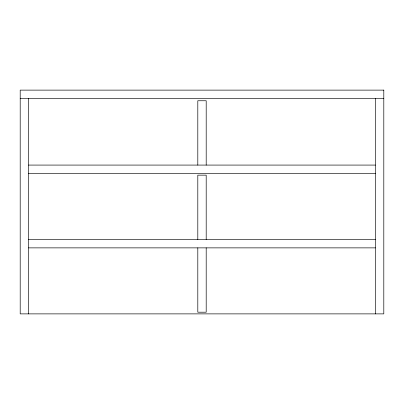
<?xml version="1.0" encoding="UTF-8"?>
<svg xmlns="http://www.w3.org/2000/svg" width="404" height="404" viewBox="0 0 404 404"><rect width="100%" height="100%" fill="white"/><g stroke="black" fill="none" stroke-linecap="round" stroke-linejoin="round"><path stroke-width="0.61" d="M20.2 98.515L383.8 98.515M28.593 165.079L375.407 165.079M28.593 173.473L375.407 173.473M28.593 239.481L375.407 239.481M28.593 247.869L375.407 247.869M375.407 98.515L375.407 313.878M206.197 165.079L206.197 100.753L197.803 100.753L197.803 165.079M206.197 239.481L206.197 175.149L197.803 175.149L197.803 239.481M206.197 247.869L206.197 312.201L197.803 312.201L197.803 247.869M28.593 98.515L28.593 313.878M383.8 90.122L20.2 90.122L20.2 313.878L383.8 313.878L383.8 90.122"/></g></svg>
